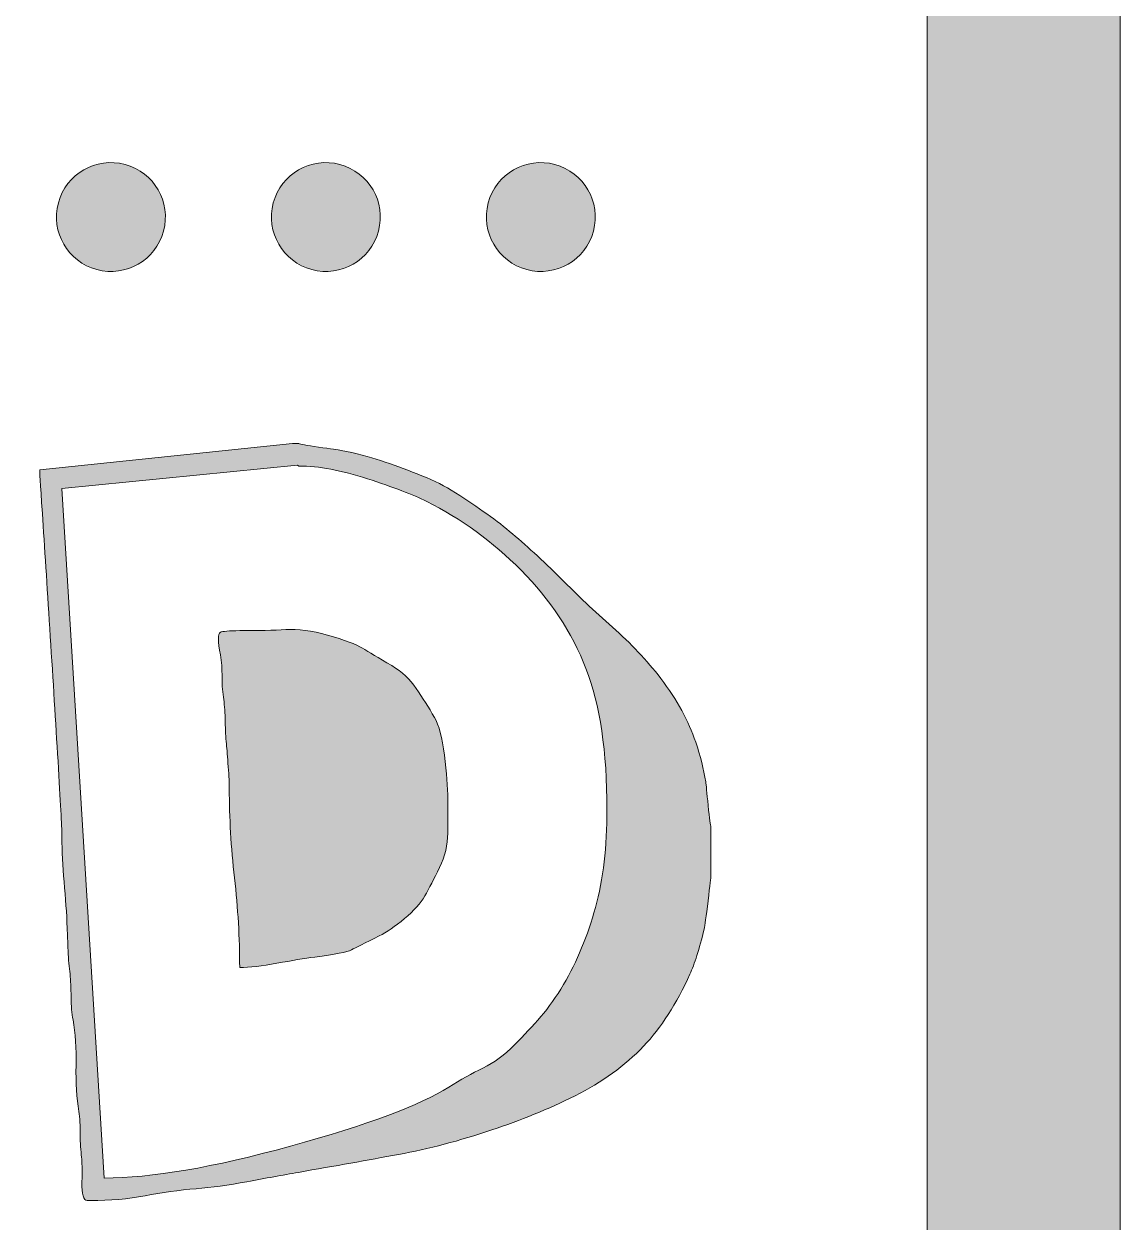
# Model space of a CAD drawing. Header units: inches. Extents: x 87 to 993, y -1015 to -65.
# Drawn here: x 757.9 to 992.9, y -585.7 to -328.8 of the extents above; entities that cross this region are included whole.
import ezdxf

# ---------------------------------------------------------------- set-up
doc = ezdxf.new("R2010")
doc.units = ezdxf.units.IN
doc.header["$MEASUREMENT"] = 0
doc.layers.add('Layer 1', color=7, linetype='Continuous')

# ---------------------------------------------------------------- blocks, each defined once
blk = doc.blocks.new('block 4')
at = {"layer": 'Layer 1', "true_color": 0xffffff}
h = blk.add_hatch(color=7, dxfattribs=at)
h.dxf.hatch_style = 2
edge = h.paths.add_edge_path()
edge.add_spline(control_points=[(992.95, -1015), (690.82, -1015), (389.05, -1015), (86.83, -1015), (86.83, -698.52), (86.83, -382.04), (86.83, -65.26), (388.8, -65.26), (690.69, -65.26), (992.95, -65.26), (992.95, -381.73), (992.95, -698.07), (992.95, -1015)], knot_values=[0, 0, 0, 0, 1, 1, 1, 2, 2, 2, 3, 3, 3, 4, 4, 4, 4], degree=3, periodic=1)
edge = h.paths.add_edge_path()
edge.add_spline(control_points=[(128.03, -106.46), (128.03, -395.83), (128.03, -684.64), (128.03, -973.62), (402.71, -973.62), (677.07, -973.62), (951.57, -973.62), (951.57, -684.41), (951.57, -395.48), (951.57, -106.46), (676.91, -106.46), (402.68, -106.46), (128.03, -106.46)], knot_values=[0, 0, 0, 0, 1, 1, 1, 2, 2, 2, 3, 3, 3, 4, 4, 4, 4], degree=3, periodic=1)
at = {"layer": 'Layer 1', "lineweight": 0}
for points in [[(992.95, -1015), (690.82, -1015), (389.05, -1015), (86.83, -1015), (86.83, -698.52), (86.83, -382.04), (86.83, -65.26), (388.8, -65.26), (690.69, -65.26), (992.95, -65.26), (992.95, -381.73), (992.95, -698.07), (992.95, -1015)], [(128.03, -106.46), (128.03, -395.83), (128.03, -684.64), (128.03, -973.62), (402.71, -973.62), (677.07, -973.62), (951.57, -973.62), (951.57, -684.41), (951.57, -395.48), (951.57, -106.46), (676.91, -106.46), (402.68, -106.46), (128.03, -106.46)]]:
    blk.add_open_spline(points, degree=3, knots=[0, 0, 0, 0, 1, 1, 1, 2, 2, 2, 3, 3, 3, 4, 4, 4, 4], dxfattribs=at)
blk = doc.blocks.new('block 13')
at = {"layer": 'Layer 1', "true_color": 0xffffff}
h = blk.add_hatch(color=7, dxfattribs=at)
h.dxf.hatch_style = 2
edge = h.paths.add_edge_path()
edge.add_spline(control_points=[(761.24, -424.4), (761.24, -424.4), (815.45, -418.74), (815.45, -418.74), (815.45, -418.74), (816.84, -418.74), (816.84, -418.74), (817.04, -418.91), (818.44, -419.17), (821.06, -419.53), (823.67, -419.9), (825.28, -420.13), (825.88, -420.23), (829.08, -420.86), (831.91, -421.59), (834.36, -422.41), (836.91, -423.27), (839.53, -424.23), (842.23, -425.27), (844.93, -426.31), (847.35, -427.48), (849.5, -428.77), (854.5, -431.88), (858.67, -434.82), (862.02, -437.61), (865.36, -440.38), (869.05, -443.78), (873.09, -447.78), (876.53, -451.26), (880.2, -454.72), (884.11, -458.16), (888.01, -461.6), (891.45, -465.26), (894.43, -469.13), (897.94, -473.79), (900.44, -478.34), (901.93, -482.78), (902.92, -485.76), (903.65, -488.61), (904.11, -491.32), (904.18, -491.91), (904.34, -493.62), (904.61, -496.43), (904.87, -499.24), (905.07, -500.75), (905.21, -500.95), (905.21, -500.95), (905.21, -511.67), (905.21, -511.67), (905.21, -511.71), (905, -513.43), (904.58, -516.83), (904.17, -520.24), (903.9, -522.26), (903.77, -522.89), (902.71, -527.19), (901.68, -530.42), (900.69, -532.57), (897.81, -538.93), (894.5, -544.07), (890.76, -548.01), (886.75, -552.22), (881.87, -555.75), (876.09, -558.63), (870.31, -561.51), (864.35, -563.96), (858.19, -565.98), (851.31, -568.3), (844.63, -570.05), (838.16, -571.24), (831.69, -572.44), (824.55, -573.71), (816.74, -575.07), (813.37, -575.66), (809.68, -576.33), (805.69, -577.08), (801.71, -577.82), (798.07, -578.33), (794.8, -578.59), (791.13, -578.89), (787.47, -579.39), (783.83, -580.08), (780.19, -580.78), (776.31, -581.12), (772.21, -581.12), (772.21, -581.12), (771.42, -581.12), (771.42, -581.12), (770.62, -581.12), (770.25, -579.8), (770.3, -577.15), (770.35, -574.5), (770.32, -572.73), (770.23, -571.84), (770.03, -570.42), (769.93, -568.78), (769.93, -566.93), (769.93, -565.07), (769.83, -563.43), (769.63, -562.01), (769.16, -559.13), (768.97, -555.86), (769.03, -552.18), (769.1, -548.51), (768.88, -545.23), (768.39, -542.35), (768.12, -541), (767.98, -539.37), (767.97, -537.46), (767.95, -535.56), (767.87, -533.91), (767.74, -532.52), (767.54, -531.13), (767.4, -529.48), (767.32, -527.56), (767.24, -525.64), (767.18, -524.02), (767.15, -522.69), (767.01, -519.52), (766.79, -516.22), (766.48, -512.79), (766.16, -509.36), (766.01, -506.16), (766.01, -503.18), (766.01, -501.69), (765.76, -496.79), (765.26, -488.46), (764.76, -480.14), (764.22, -471.29), (763.62, -461.91), (763.03, -452.52), (762.48, -444.03), (761.98, -436.44), (761.49, -428.84), (761.24, -425.03), (761.24, -425), (761.24, -425), (761.24, -424.4), (761.24, -424.4)], knot_values=[0, 0, 0, 0, 1, 1, 1, 2, 2, 2, 3, 3, 3, 4, 4, 4, 5, 5, 5, 6, 6, 6, 7, 7, 7, 8, 8, 8, 9, 9, 9, 10, 10, 10, 11, 11, 11, 12, 12, 12, 13, 13, 13, 14, 14, 14, 15, 15, 15, 16, 16, 16, 17, 17, 17, 18, 18, 18, 19, 19, 19, 20, 20, 20, 21, 21, 21, 22, 22, 22, 23, 23, 23, 24, 24, 24, 25, 25, 25, 26, 26, 26, 27, 27, 27, 28, 28, 28, 29, 29, 29, 30, 30, 30, 31, 31, 31, 32, 32, 32, 33, 33, 33, 34, 34, 34, 35, 35, 35, 36, 36, 36, 37, 37, 37, 38, 38, 38, 39, 39, 39, 40, 40, 40, 41, 41, 41, 42, 42, 42, 43, 43, 43, 44, 44, 44, 45, 45, 45, 46, 46, 46, 46], degree=3, periodic=1)
edge = h.paths.add_edge_path()
edge.add_spline(control_points=[(816.54, -423.41), (816.54, -423.41), (766.01, -428.42), (766.01, -428.42), (766.01, -428.42), (775.04, -576.31), (775.04, -576.31), (785.13, -576.31), (798.45, -574.02), (815, -569.46), (831.55, -564.89), (842.89, -560.67), (849.01, -556.8), (851.49, -555.21), (853.92, -553.84), (856.31, -552.7), (858.69, -551.56), (860.94, -549.91), (863.06, -547.76), (865.11, -545.68), (867, -543.64), (868.72, -541.66), (870.44, -539.67), (872.06, -537.39), (873.58, -534.81), (876.49, -529.84), (878.78, -524.33), (880.43, -518.28), (882.09, -512.22), (882.91, -505.22), (882.91, -497.28), (882.91, -484.87), (881.41, -474.78), (878.4, -467.02), (875.39, -459.26), (870.75, -452.23), (864.5, -445.95), (858.34, -439.79), (851.59, -434.87), (844.24, -431.2), (841.33, -429.74), (837.09, -428.11), (831.53, -426.31), (825.97, -424.51), (821.08, -423.6), (816.84, -423.6), (816.84, -423.6), (816.54, -423.41), (816.54, -423.41)], knot_values=[0, 0, 0, 0, 1, 1, 1, 2, 2, 2, 3, 3, 3, 4, 4, 4, 5, 5, 5, 6, 6, 6, 7, 7, 7, 8, 8, 8, 9, 9, 9, 10, 10, 10, 11, 11, 11, 12, 12, 12, 13, 13, 13, 14, 14, 14, 15, 15, 15, 16, 16, 16, 16], degree=3, periodic=1)
edge = h.paths.add_edge_path()
edge.add_spline(control_points=[(848.76, -494.99), (848.76, -494.99), (848.76, -502.34), (848.76, -502.34), (848.76, -504.82), (848.17, -507.28), (847, -509.71), (845.82, -512.14), (844.77, -514.17), (843.85, -515.79), (842.95, -517.35), (841.5, -518.97), (839.48, -520.66), (837.46, -522.35), (835.65, -523.59), (834.07, -524.38), (830.96, -525.9), (828.96, -526.9), (828.08, -527.36), (827.21, -527.82), (824.6, -528.34), (820.26, -528.9), (818.05, -529.2), (815.33, -529.64), (812.12, -530.24), (808.91, -530.84), (806.25, -531.13), (804.13, -531.13), (804.13, -524.81), (803.76, -518.4), (803.01, -511.9), (802.27, -505.39), (801.9, -499.01), (801.9, -492.76), (801.9, -491.7), (801.82, -490.13), (801.67, -488.07), (801.52, -486), (801.4, -484.37), (801.3, -483.18), (801.14, -481.79), (801.04, -480.2), (801.03, -478.41), (801.01, -476.62), (800.9, -475.03), (800.71, -473.65), (800.47, -472.29), (800.36, -470.72), (800.36, -468.93), (800.36, -467.14), (800.24, -465.54), (800.01, -464.11), (799.45, -461.14), (799.42, -459.52), (799.94, -459.27), (800.45, -459.03), (801.85, -458.9), (804.13, -458.9), (808.1, -458.9), (811.4, -458.83), (814.01, -458.68), (816.63, -458.53), (819.6, -458.92), (822.95, -459.84), (826.65, -460.9), (829.16, -461.84), (830.47, -462.65), (831.77, -463.46), (833.87, -464.71), (836.75, -466.4), (838.93, -467.72), (840.68, -469.36), (842.01, -471.31), (843.33, -473.27), (844.64, -475.33), (845.93, -477.52), (846.86, -479.14), (847.56, -481.84), (848.04, -485.61), (848.52, -489.38), (848.76, -492.51), (848.76, -494.99)], knot_values=[0, 0, 0, 0, 1, 1, 1, 2, 2, 2, 3, 3, 3, 4, 4, 4, 5, 5, 5, 6, 6, 6, 7, 7, 7, 8, 8, 8, 9, 9, 9, 10, 10, 10, 11, 11, 11, 12, 12, 12, 13, 13, 13, 14, 14, 14, 15, 15, 15, 16, 16, 16, 17, 17, 17, 18, 18, 18, 19, 19, 19, 20, 20, 20, 21, 21, 21, 22, 22, 22, 23, 23, 23, 24, 24, 24, 25, 25, 25, 26, 26, 26, 27, 27, 27, 27], degree=3, periodic=1)
at = {"layer": 'Layer 1', "lineweight": 0}
for points, knots in [([(761.24, -424.4), (761.24, -424.4), (815.45, -418.74), (815.45, -418.74), (815.45, -418.74), (816.84, -418.74), (816.84, -418.74), (817.04, -418.91), (818.44, -419.17), (821.06, -419.53), (823.67, -419.9), (825.28, -420.13), (825.88, -420.23), (829.08, -420.86), (831.91, -421.59), (834.36, -422.41), (836.91, -423.27), (839.53, -424.23), (842.23, -425.27), (844.93, -426.31), (847.35, -427.48), (849.5, -428.77), (854.5, -431.88), (858.67, -434.82), (862.02, -437.61), (865.36, -440.38), (869.05, -443.78), (873.09, -447.78), (876.53, -451.26), (880.2, -454.72), (884.11, -458.16), (888.01, -461.6), (891.45, -465.26), (894.43, -469.13), (897.94, -473.79), (900.44, -478.34), (901.93, -482.78), (902.92, -485.76), (903.65, -488.61), (904.11, -491.32), (904.18, -491.91), (904.34, -493.62), (904.61, -496.43), (904.87, -499.24), (905.07, -500.75), (905.21, -500.95), (905.21, -500.95), (905.21, -511.67), (905.21, -511.67), (905.21, -511.71), (905, -513.43), (904.58, -516.83), (904.17, -520.24), (903.9, -522.26), (903.77, -522.89), (902.71, -527.19), (901.68, -530.42), (900.69, -532.57), (897.81, -538.93), (894.5, -544.07), (890.76, -548.01), (886.75, -552.22), (881.87, -555.75), (876.09, -558.63), (870.31, -561.51), (864.35, -563.96), (858.19, -565.98), (851.31, -568.3), (844.63, -570.05), (838.16, -571.24), (831.69, -572.44), (824.55, -573.71), (816.74, -575.07), (813.37, -575.66), (809.68, -576.33), (805.69, -577.08), (801.71, -577.82), (798.07, -578.33), (794.8, -578.59), (791.13, -578.89), (787.47, -579.39), (783.83, -580.08), (780.19, -580.78), (776.31, -581.12), (772.21, -581.12), (772.21, -581.12), (771.42, -581.12), (771.42, -581.12), (770.62, -581.12), (770.25, -579.8), (770.3, -577.15), (770.35, -574.5), (770.32, -572.73), (770.23, -571.84), (770.03, -570.42), (769.93, -568.78), (769.93, -566.93), (769.93, -565.07), (769.83, -563.43), (769.63, -562.01), (769.16, -559.13), (768.97, -555.86), (769.03, -552.18), (769.1, -548.51), (768.88, -545.23), (768.39, -542.35), (768.12, -541), (767.98, -539.37), (767.97, -537.46), (767.95, -535.56), (767.87, -533.91), (767.74, -532.52), (767.54, -531.13), (767.4, -529.48), (767.32, -527.56), (767.24, -525.64), (767.18, -524.02), (767.15, -522.69), (767.01, -519.52), (766.79, -516.22), (766.48, -512.79), (766.16, -509.36), (766.01, -506.16), (766.01, -503.18), (766.01, -501.69), (765.76, -496.79), (765.26, -488.46), (764.76, -480.14), (764.22, -471.29), (763.62, -461.91), (763.03, -452.52), (762.48, -444.03), (761.98, -436.44), (761.49, -428.84), (761.24, -425.03), (761.24, -425), (761.24, -425), (761.24, -424.4), (761.24, -424.4)], [0, 0, 0, 0, 1, 1, 1, 2, 2, 2, 3, 3, 3, 4, 4, 4, 5, 5, 5, 6, 6, 6, 7, 7, 7, 8, 8, 8, 9, 9, 9, 10, 10, 10, 11, 11, 11, 12, 12, 12, 13, 13, 13, 14, 14, 14, 15, 15, 15, 16, 16, 16, 17, 17, 17, 18, 18, 18, 19, 19, 19, 20, 20, 20, 21, 21, 21, 22, 22, 22, 23, 23, 23, 24, 24, 24, 25, 25, 25, 26, 26, 26, 27, 27, 27, 28, 28, 28, 29, 29, 29, 30, 30, 30, 31, 31, 31, 32, 32, 32, 33, 33, 33, 34, 34, 34, 35, 35, 35, 36, 36, 36, 37, 37, 37, 38, 38, 38, 39, 39, 39, 40, 40, 40, 41, 41, 41, 42, 42, 42, 43, 43, 43, 44, 44, 44, 45, 45, 45, 46, 46, 46, 46]), ([(816.54, -423.41), (816.54, -423.41), (766.01, -428.42), (766.01, -428.42), (766.01, -428.42), (775.04, -576.31), (775.04, -576.31), (785.13, -576.31), (798.45, -574.02), (815, -569.46), (831.55, -564.89), (842.89, -560.67), (849.01, -556.8), (851.49, -555.21), (853.92, -553.84), (856.31, -552.7), (858.69, -551.56), (860.94, -549.91), (863.06, -547.76), (865.11, -545.68), (867, -543.64), (868.72, -541.66), (870.44, -539.67), (872.06, -537.39), (873.58, -534.81), (876.49, -529.84), (878.78, -524.33), (880.43, -518.28), (882.09, -512.22), (882.91, -505.22), (882.91, -497.28), (882.91, -484.87), (881.41, -474.78), (878.4, -467.02), (875.39, -459.26), (870.75, -452.23), (864.5, -445.95), (858.34, -439.79), (851.59, -434.87), (844.24, -431.2), (841.33, -429.74), (837.09, -428.11), (831.53, -426.31), (825.97, -424.51), (821.08, -423.6), (816.84, -423.6), (816.84, -423.6), (816.54, -423.41), (816.54, -423.41)], [0, 0, 0, 0, 1, 1, 1, 2, 2, 2, 3, 3, 3, 4, 4, 4, 5, 5, 5, 6, 6, 6, 7, 7, 7, 8, 8, 8, 9, 9, 9, 10, 10, 10, 11, 11, 11, 12, 12, 12, 13, 13, 13, 14, 14, 14, 15, 15, 15, 16, 16, 16, 16]), ([(848.76, -494.99), (848.76, -494.99), (848.76, -502.34), (848.76, -502.34), (848.76, -504.82), (848.17, -507.28), (847, -509.71), (845.82, -512.14), (844.77, -514.17), (843.85, -515.79), (842.95, -517.35), (841.5, -518.97), (839.48, -520.66), (837.46, -522.35), (835.65, -523.59), (834.07, -524.38), (830.96, -525.9), (828.96, -526.9), (828.08, -527.36), (827.21, -527.82), (824.6, -528.34), (820.26, -528.9), (818.05, -529.2), (815.33, -529.64), (812.12, -530.24), (808.91, -530.84), (806.25, -531.13), (804.13, -531.13), (804.13, -524.81), (803.76, -518.4), (803.01, -511.9), (802.27, -505.39), (801.9, -499.01), (801.9, -492.76), (801.9, -491.7), (801.82, -490.13), (801.67, -488.07), (801.52, -486), (801.4, -484.37), (801.3, -483.18), (801.14, -481.79), (801.04, -480.2), (801.03, -478.41), (801.01, -476.62), (800.9, -475.03), (800.71, -473.65), (800.47, -472.29), (800.36, -470.72), (800.36, -468.93), (800.36, -467.14), (800.24, -465.54), (800.01, -464.11), (799.45, -461.14), (799.42, -459.52), (799.94, -459.27), (800.45, -459.03), (801.85, -458.9), (804.13, -458.9), (808.1, -458.9), (811.4, -458.83), (814.01, -458.68), (816.63, -458.53), (819.6, -458.92), (822.95, -459.84), (826.65, -460.9), (829.16, -461.84), (830.47, -462.65), (831.77, -463.46), (833.87, -464.71), (836.75, -466.4), (838.93, -467.72), (840.68, -469.36), (842.01, -471.31), (843.33, -473.27), (844.64, -475.33), (845.93, -477.52), (846.86, -479.14), (847.56, -481.84), (848.04, -485.61), (848.52, -489.38), (848.76, -492.51), (848.76, -494.99)], [0, 0, 0, 0, 1, 1, 1, 2, 2, 2, 3, 3, 3, 4, 4, 4, 5, 5, 5, 6, 6, 6, 7, 7, 7, 8, 8, 8, 9, 9, 9, 10, 10, 10, 11, 11, 11, 12, 12, 12, 13, 13, 13, 14, 14, 14, 15, 15, 15, 16, 16, 16, 17, 17, 17, 18, 18, 18, 19, 19, 19, 20, 20, 20, 21, 21, 21, 22, 22, 22, 23, 23, 23, 24, 24, 24, 25, 25, 25, 26, 26, 26, 27, 27, 27, 27])]:
    blk.add_open_spline(points, degree=3, knots=knots, dxfattribs=at)

msp = doc.modelspace()

# ---------------------------------------------------------------- hatches: boundary and pattern name
at = {"layer": 'Layer 1', "true_color": 0xffffff}
h = msp.add_hatch(color=7, dxfattribs=at)
h.dxf.hatch_style = 2
edge = h.paths.add_edge_path()
edge.add_spline(control_points=[(779.54, -358.92), (785.77, -360.58), (789.46, -366.98), (787.8, -373.21), (786.13, -379.44), (779.73, -383.14), (773.5, -381.47), (767.27, -379.8), (763.57, -373.4), (765.24, -367.17), (766.91, -360.95), (773.31, -357.25), (779.54, -358.92)], knot_values=[0, 0, 0, 0, 1, 1, 1, 2, 2, 2, 3, 3, 3, 4, 4, 4, 4], degree=3, periodic=1)
h = msp.add_hatch(color=7, dxfattribs=at)
h.dxf.hatch_style = 2
edge = h.paths.add_edge_path()
edge.add_spline(control_points=[(825.64, -358.92), (831.87, -360.58), (835.56, -366.98), (833.9, -373.21), (832.23, -379.44), (825.83, -383.14), (819.6, -381.47), (813.37, -379.8), (809.68, -373.4), (811.34, -367.17), (813.01, -360.95), (819.41, -357.25), (825.64, -358.92)], knot_values=[0, 0, 0, 0, 1, 1, 1, 2, 2, 2, 3, 3, 3, 4, 4, 4, 4], degree=3, periodic=1)
h = msp.add_hatch(color=7, dxfattribs=at)
h.dxf.hatch_style = 2
edge = h.paths.add_edge_path()
edge.add_spline(control_points=[(871.74, -358.92), (877.97, -360.58), (881.67, -366.98), (880, -373.21), (878.33, -379.44), (871.93, -383.14), (865.7, -381.47), (859.47, -379.8), (855.78, -373.4), (857.44, -367.17), (859.11, -360.95), (865.51, -357.25), (871.74, -358.92)], knot_values=[0, 0, 0, 0, 1, 1, 1, 2, 2, 2, 3, 3, 3, 4, 4, 4, 4], degree=3, periodic=1)

# ---------------------------------------------------------------- linework, layer by layer
at = {"layer": 'Layer 1', "lineweight": 0}
for points in [[(779.54, -358.92), (785.77, -360.58), (789.46, -366.98), (787.8, -373.21), (786.13, -379.44), (779.73, -383.14), (773.5, -381.47), (767.27, -379.8), (763.57, -373.4), (765.24, -367.17), (766.91, -360.95), (773.31, -357.25), (779.54, -358.92)], [(825.64, -358.92), (831.87, -360.58), (835.56, -366.98), (833.9, -373.21), (832.23, -379.44), (825.83, -383.14), (819.6, -381.47), (813.37, -379.8), (809.68, -373.4), (811.34, -367.17), (813.01, -360.95), (819.41, -357.25), (825.64, -358.92)], [(871.74, -358.92), (877.97, -360.58), (881.67, -366.98), (880, -373.21), (878.33, -379.44), (871.93, -383.14), (865.7, -381.47), (859.47, -379.8), (855.78, -373.4), (857.44, -367.17), (859.11, -360.95), (865.51, -357.25), (871.74, -358.92)]]:
    msp.add_open_spline(points, degree=3, knots=[0, 0, 0, 0, 1, 1, 1, 2, 2, 2, 3, 3, 3, 4, 4, 4, 4], dxfattribs=at)

# ---------------------------------------------------------------- block references
at = {"layer": 'Layer 1'}
for name in ['block 4', 'block 13']:
    msp.add_blockref(name, (0, 0), dxfattribs=at)

doc.saveas('drawing.dxf')
